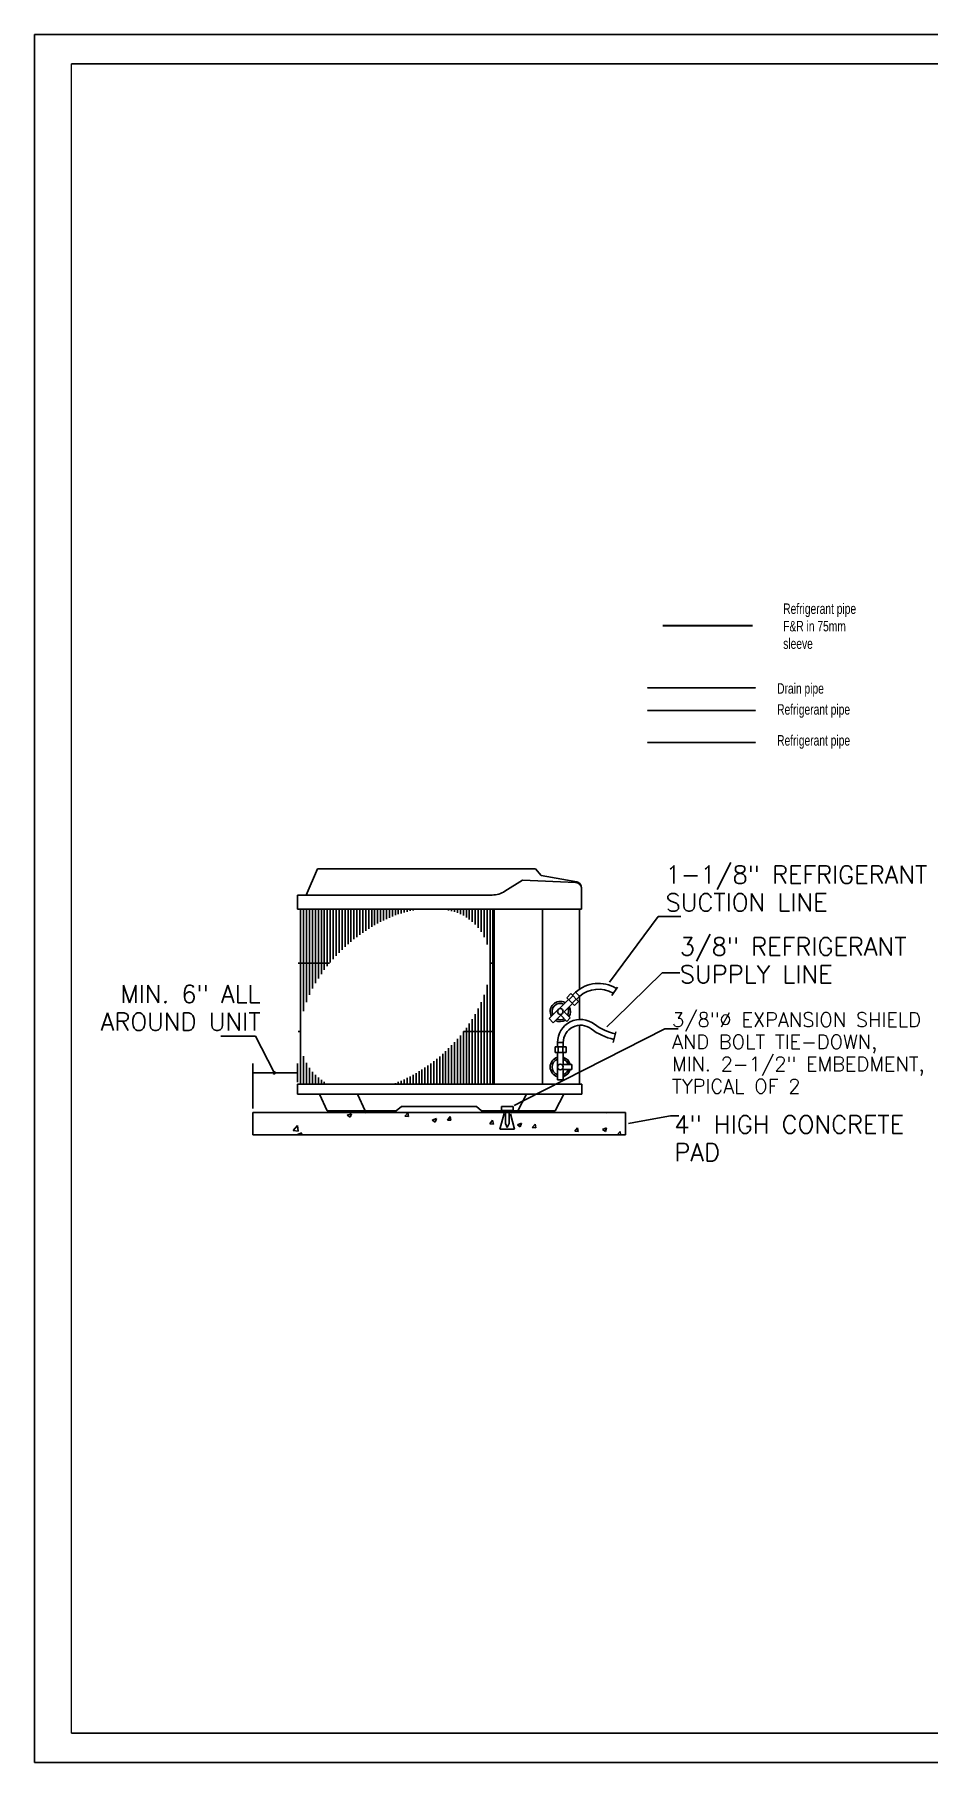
# Model space of a CAD drawing. Header units: inches. Extents: x 23 to 2032867, y 13 to 664695.
# Drawn here: x 1194972 to 1208687, y 494886 to 521411 of the extents above; entities that cross this region are included whole.
import ezdxf
from ezdxf.enums import TextEntityAlignment as Align

# ---------------------------------------------------------------- set-up
doc = ezdxf.new("R2010")
doc.units = ezdxf.units.IN
doc.header["$MEASUREMENT"] = 0
doc.linetypes.add('HIDDEN', pattern=[0.375, 0.25, -0.125])
doc.layers.add('AC2', color=1, linetype='Continuous', lineweight=30)
for name, color, linetype in [('duct', 4, 'HIDDEN'), ('M-DETL', 4, 'Continuous'), ('M-DETL-TEXT', 7, 'Continuous'), ('plotyr1', 13, 'Continuous')]:
    doc.layers.add(name, color=color, linetype=linetype)
doc.layers.add('plan 1', color=8, linetype='Continuous', lineweight=5, plot=False)
doc.styles.add('TEXT', font='simplex.shx', dxfattribs={"height": 0.09375})
doc.styles.add('VERDANA', font='arial.ttf', dxfattribs={"width": 0.7, "height": 150})

msp = doc.modelspace()

# ---------------------------------------------------------------- linework, layer by layer
at = {"color": 0, "linetype": 'Continuous'}
for p, q in [((1199054.843, 506173.036), (1199054.843, 507986.81)), ((1199100.246, 506419.759), (1199100.246, 507986.81)), ((1199145.648, 506559.668), (1199145.648, 507986.81)), ((1199191.051, 506670.902), (1199191.051, 507986.81)), ((1199236.453, 506765.01), (1199236.453, 507986.81)), ((1199281.856, 506847.283), (1199281.856, 507986.81)), ((1199327.258, 506920.696), (1199327.258, 507986.81)), ((1199372.661, 506988.219), (1199372.661, 507986.81)), ((1199418.063, 507051.382), (1199418.063, 507986.81)), ((1199463.466, 507110.71), (1199463.466, 507986.81)), ((1199508.868, 507166.622), (1199508.868, 507986.81)), ((1199554.271, 507219.458), (1199554.271, 507986.81)), ((1199599.673, 507269.498), (1199599.673, 507986.81)), ((1199645.076, 507316.979), (1199645.076, 507986.81)), ((1199690.478, 507362.099), (1199690.478, 507986.81)), ((1199735.881, 507405.03), (1199735.881, 507986.81)), ((1199781.283, 507445.919), (1199781.283, 507986.81)), ((1199826.686, 507484.894), (1199826.686, 507986.81)), ((1199872.088, 507522.069), (1199872.088, 507986.81)), ((1199917.491, 507557.542), (1199917.491, 507986.81)), ((1199962.893, 507591.401), (1199962.893, 507986.81)), ((1200008.296, 507623.726), (1200008.296, 507986.81)), ((1200053.698, 507654.585), (1200053.698, 507986.81)), ((1200099.101, 507684.043), (1200099.101, 507986.81)), ((1200144.503, 507712.156), (1200144.503, 507986.81)), ((1200189.906, 507738.976), (1200189.906, 507986.81)), ((1200235.308, 507764.549), (1200235.308, 507986.81)), ((1200280.711, 507788.918), (1200280.711, 507986.81)), ((1200326.113, 507812.114), (1200326.113, 507986.81)), ((1200371.516, 507833.883), (1200371.516, 507986.81)), ((1200416.918, 507854.131), (1200416.918, 507986.81)), ((1200462.321, 507872.912), (1200462.321, 507986.81)), ((1200507.723, 507890.275), (1200507.723, 507986.81)), ((1200553.126, 507906.262), (1200553.126, 507986.81)), ((1200598.528, 507920.913), (1200598.528, 507986.81)), ((1200643.931, 507934.259), (1200643.931, 507986.81)), ((1200689.333, 507946.332), (1200689.333, 507986.81)), ((1200734.736, 507957.158), (1200734.736, 507986.81)), ((1200780.138, 507966.758), (1200780.138, 507986.81)), ((1200825.541, 507975.153), (1200825.541, 507986.81)), ((1200870.943, 507982.351), (1200870.943, 507986.81)), ((1201234.163, 507982.377), (1201234.163, 507986.81)), ((1201279.566, 507975.025), (1201279.566, 507986.81)), ((1201324.968, 507965.979), (1201324.968, 507986.81)), ((1201370.371, 507955.203), (1201370.371, 507986.81)), ((1201415.773, 507942.595), (1201415.773, 507986.81)), ((1201461.176, 507927.152), (1201461.176, 507986.81)), ((1201506.578, 507908.346), (1201506.578, 507986.81)), ((1201551.981, 507885.889), (1201551.981, 507986.81)), ((1201597.383, 507859.393), (1201597.383, 507986.81)), ((1201642.786, 507828.325), (1201642.786, 507986.81)), ((1201688.188, 507791.932), (1201688.188, 507986.81)), ((1201733.591, 507749.105), (1201733.591, 507986.81)), ((1201778.993, 507698.093), (1201778.993, 507986.81)), ((1201824.396, 507635.851), (1201824.396, 507986.81)), ((1201869.798, 507556.084), (1201869.798, 507986.81)), ((1201915.201, 507440.001), (1201915.201, 507986.81)), ((1201960.603, 505300.416), (1201960.603, 507986.81)), ((1202006.006, 505300.416), (1202006.006, 507986.81)), ((1201869.798, 505300.416), (1201869.798, 506672.126)), ((1201915.201, 505300.416), (1201915.201, 506822.573)), ((1201733.591, 505300.416), (1201733.591, 506373.017)), ((1201778.993, 505300.416), (1201778.993, 506457.817)), ((1201824.396, 505300.416), (1201824.396, 506555.44)), ((1201551.981, 505300.416), (1201551.981, 506104.625)), ((1201597.383, 505300.416), (1201597.383, 506164.838)), ((1201642.786, 505300.416), (1201642.786, 506229.001)), ((1201688.188, 505300.416), (1201688.188, 506297.68)), ((1199054.843, 505300.416), (1199054.843, 505958.213)), ((1201324.968, 505300.416), (1201324.968, 505849.928)), ((1201370.371, 505300.416), (1201370.371, 505895.601)), ((1201415.773, 505300.416), (1201415.773, 505943.68)), ((1201461.176, 505300.416), (1201461.176, 505994.372)), ((1201506.578, 505300.416), (1201506.578, 506047.922)), ((1199100.246, 505300.416), (1199100.246, 505727.509)), ((1199145.648, 505300.416), (1199145.648, 505623.802)), ((1200961.748, 505300.416), (1200961.748, 505554.075)), ((1201007.151, 505300.416), (1201007.151, 505585.282)), ((1201052.553, 505300.416), (1201052.553, 505617.971)), ((1201097.956, 505300.416), (1201097.956, 505652.212)), ((1201143.358, 505300.416), (1201143.358, 505688.087)), ((1201188.761, 505300.416), (1201188.761, 505725.687)), ((1201234.163, 505300.416), (1201234.163, 505765.114)), ((1201279.566, 505300.416), (1201279.566, 505806.483)), ((1199191.051, 505300.416), (1199191.051, 505549.19)), ((1199236.453, 505300.416), (1199236.453, 505490.055)), ((1199281.856, 505300.416), (1199281.856, 505441.232)), ((1199327.258, 505300.416), (1199327.258, 505400.086)), ((1199372.661, 505300.416), (1199372.661, 505365.064)), ((1199418.063, 505300.416), (1199418.063, 505335.158)), ((1199463.466, 505300.416), (1199463.466, 505309.68)), ((1200507.723, 505300.416), (1200507.723, 505315.131)), ((1200553.126, 505300.416), (1200553.126, 505332.832)), ((1200598.528, 505300.416), (1200598.528, 505351.962)), ((1200643.931, 505300.416), (1200643.931, 505372.572)), ((1200689.333, 505300.416), (1200689.333, 505394.717)), ((1200734.736, 505300.416), (1200734.736, 505418.198)), ((1200780.138, 505300.416), (1200780.138, 505442.854)), ((1200825.541, 505300.416), (1200825.541, 505468.724)), ((1200870.943, 505300.416), (1200870.943, 505495.851)), ((1200916.346, 505300.416), (1200916.346, 505524.284)), ((1198508.909, 504863.661), (1198510.336, 504862.699)), ((1198510.338, 504862.696), (1198510.662, 504863.661)), ((1199770.153, 504820.442), (1199833.733, 504844.848)), ((1199770.153, 504820.442), (1199815.322, 504789.975)), ((1199815.324, 504789.972), (1199833.736, 504844.844)), ((1200003.143, 504862.201), (1200004.368, 504863.661)), ((1200003.143, 504862.201), (1200057.418, 504857.452)), ((1200057.421, 504857.449), (1200056.275, 504863.661)), ((1200654.451, 504805.219), (1200698.227, 504857.389)), ((1200654.451, 504805.219), (1200708.726, 504800.47)), ((1200708.729, 504800.466), (1200698.229, 504857.385)), ((1201075.138, 504747.718), (1201138.719, 504772.124)), ((1201120.309, 504717.247), (1201138.721, 504772.12)), ((1201305.759, 504748.237), (1201349.535, 504800.407)), ((1201360.037, 504743.483), (1201349.537, 504800.402)), ((1203711.819, 504863.661), (1203743.823, 504858.698)), ((1203743.825, 504858.692), (1203743.247, 504863.661)), ((1198937.911, 504587.873), (1199008.638, 504661.585)), ((1198937.911, 504587.873), (1199018.67, 504575.348)), ((1199007.189, 504527.567), (1199070.769, 504551.973)), ((1199007.189, 504527.567), (1199020.063, 504518.884)), ((1199018.672, 504575.345), (1199008.64, 504661.582)), ((1199059.669, 504518.884), (1199070.771, 504551.971)), ((1201075.138, 504747.718), (1201120.307, 504717.251)), ((1201305.759, 504748.237), (1201360.034, 504743.488)), ((1201957.067, 504691.254), (1202000.843, 504743.425)), ((1201957.067, 504691.254), (1202011.343, 504686.506)), ((1202011.345, 504686.501), (1202000.845, 504743.42)), ((1202380.124, 504674.994), (1202443.704, 504699.4)), ((1202380.124, 504674.994), (1202425.292, 504644.528)), ((1202425.294, 504644.522), (1202443.706, 504699.395)), ((1202608.375, 504634.272), (1202652.151, 504686.443)), ((1202608.375, 504634.272), (1202662.651, 504629.524)), ((1202662.653, 504629.518), (1202652.153, 504686.437)), ((1203259.683, 504577.29), (1203303.459, 504629.461)), ((1203259.683, 504577.29), (1203313.959, 504572.542)), ((1203313.961, 504572.536), (1203303.461, 504629.455)), ((1203685.109, 504602.271), (1203748.69, 504626.677)), ((1203685.109, 504602.271), (1203730.278, 504571.804)), ((1203730.28, 504571.798), (1203748.692, 504626.67)), ((1203910.991, 504520.308), (1203954.767, 504572.479)), ((1203910.991, 504520.308), (1203927.276, 504518.884)), ((1203964.655, 504518.884), (1203954.769, 504572.472))]:
    msp.add_line(p, q, dxfattribs=at)
at = {"layer": 'AC2'}
msp.add_line((1204611.071, 512338.01), (1205985.777, 512338.01), dxfattribs=at)
at = {"layer": 'duct', "color": 3, "ltscale": 10}
msp.add_line((1204371.586, 511381.335), (1206039.004, 511381.335), dxfattribs=at)
at = {"layer": 'duct', "color": 5, "ltscale": 10}
msp.add_line((1204371.586, 511033.123), (1206039.004, 511033.123), dxfattribs=at)
at = {"layer": 'duct', "color": 1, "ltscale": 10}
msp.add_line((1204371.586, 510545.626), (1206039.004, 510545.626), dxfattribs=at)
at = {"layer": 'M-DETL'}
for p, q in [((1199310.771, 508604.537), (1199138.285, 508202.296)), ((1202659.88, 508604.537), (1199310.771, 508604.537)), ((1202746.123, 508503.977), (1202659.88, 508604.537)), ((1203289.994, 508402.848), (1202746.123, 508503.977)), ((1202188.787, 508259.536), (1202458.646, 508432.148)), ((1202458.646, 508432.148), (1203277.71, 508393.167)), ((1203364.199, 508313.574), (1203364.199, 507986.81)), ((1199008.92, 507986.81), (1199008.92, 508202.296)), ((1199008.92, 508202.296), (1201993.071, 508202.296)), ((1199052.042, 507986.81), (1199008.92, 507986.81)), ((1199052.042, 505300.416), (1199052.042, 507986.81)), ((1199052.042, 507986.81), (1203335.451, 507986.81)), ((1202025.85, 507986.81), (1202025.85, 505298.081)), ((1202767.461, 507986.81), (1202767.461, 505300.416)), ((1203364.199, 507986.81), (1203335.451, 507986.81)), ((1203335.451, 507986.81), (1203335.451, 506757.84)), ((1199016.241, 507153.441), (1199497.927, 507153.441)), ((1201954.044, 507153.441), (1202025.85, 507153.441)), ((1203137.702, 506626.325), (1203199.971, 506688.595)), ((1203257.119, 506506.908), (1203137.702, 506626.325)), ((1203169.843, 506594.184), (1203232.112, 506656.454)), ((1203199.971, 506688.595), (1203319.389, 506569.177)), ((1203225.932, 506662.634), (1203272.634, 506709.336)), ((1203272.634, 506709.336), (1203334.938, 506647.032)), ((1203334.938, 506647.032), (1203288.236, 506600.33)), ((1203335.451, 506647.374), (1203335.451, 506290.916)), ((1203915.613, 506785.93), (1203830.365, 506660.97)), ((1202867.882, 506304.584), (1203163.662, 506600.365)), ((1203044.347, 506356.44), (1202930.186, 506242.28)), ((1203137.804, 506262.983), (1203044.347, 506356.44)), ((1203225.967, 506538.06), (1203096.238, 506408.332)), ((1203096.238, 506408.332), (1203189.695, 506314.875)), ((1203283.1, 506605.465), (1203220.831, 506543.196)), ((1203319.389, 506569.177), (1203257.119, 506506.908)), ((1199016.241, 506105.587), (1199050.946, 506105.587)), ((1201552.728, 506105.587), (1202025.85, 506105.587)), ((1202930.186, 506242.28), (1202867.882, 506304.584)), ((1203189.695, 506314.875), (1203137.804, 506262.983)), ((1203335.451, 506202.709), (1203335.451, 505300.416)), ((1203892.881, 506104.332), (1203847.415, 505939.612)), ((1202958.371, 505782.424), (1202958.371, 505870.487)), ((1202958.371, 505870.487), (1203127.253, 505870.487)), ((1202995.084, 505870.487), (1202995.084, 505936.533)), ((1202995.084, 505936.533), (1203083.197, 505936.533)), ((1203003.825, 505782.424), (1203003.825, 505870.487)), ((1203075.933, 505870.487), (1203075.933, 505782.424)), ((1203083.197, 505936.533), (1203083.197, 505870.487)), ((1203127.253, 505870.487), (1203127.253, 505782.424)), ((1203127.253, 505782.424), (1202958.371, 505782.424)), ((1202995.084, 505364.127), (1202995.084, 505782.424)), ((1203083.197, 505782.424), (1203083.197, 505598.961)), ((1203083.197, 505598.961), (1203215.365, 505598.961)), ((1203215.365, 505598.961), (1203215.365, 505525.575)), ((1199008.008, 505143.971), (1199008.008, 505298.081)), ((1199008.008, 505298.081), (1203369.561, 505298.081)), ((1203335.451, 505300.416), (1199052.042, 505300.416)), ((1203083.197, 505364.127), (1202995.084, 505364.127)), ((1203083.197, 505525.575), (1203083.197, 505364.127)), ((1203215.365, 505525.575), (1203083.197, 505525.575)), ((1203369.561, 505298.081), (1203369.561, 505143.971)), ((1203369.561, 505143.971), (1199008.008, 505143.971)), ((1199345.771, 505143.971), (1199463.254, 504887.122)), ((1199925.843, 505143.971), (1200043.326, 504887.122)), ((1202385.642, 504887.122), (1202517.81, 505143.971)), ((1202958.371, 504887.122), (1203090.539, 505143.971)), ((1198318.975, 504518.884), (1198318.975, 504863.661)), ((1198318.975, 504863.661), (1204039.77, 504863.661)), ((1199463.254, 504887.122), (1200520.601, 504887.122)), ((1200520.601, 504887.122), (1200601.37, 504953.169)), ((1200601.37, 504953.169), (1201754.171, 504953.169)), ((1201754.171, 504953.169), (1201827.598, 504887.122)), ((1201827.598, 504887.122), (1202958.371, 504887.122)), ((1202179.282, 504846.431), (1202111.544, 504607.063)), ((1202135.736, 504894.788), (1202135.736, 504957.653)), ((1202135.736, 504957.653), (1202314.759, 504957.653)), ((1202314.759, 504894.788), (1202135.736, 504894.788)), ((1202196.217, 504694.106), (1202196.217, 504894.788)), ((1202254.278, 504694.106), (1202254.278, 504894.788)), ((1202334.112, 504607.063), (1202276.051, 504844.013)), ((1202314.759, 504957.653), (1202314.759, 504894.788)), ((1204039.77, 504863.661), (1204039.77, 504518.884)), ((1204039.77, 504518.884), (1198318.975, 504518.884)), ((1202111.544, 504607.063), (1202334.112, 504607.063)), ((1202225.247, 504631.242), (1202196.217, 504694.106)), ((1202225.247, 504631.242), (1202254.278, 504694.106))]:
    msp.add_line(p, q, dxfattribs=at)
for centre in [(1203039.14, 506413.538), (1203039.14, 505562.268)]:
    msp.add_circle(centre, 44.018, dxfattribs=at)
for centre, radius, start, end in [((1201993.071, 508565.516), 363.22, 270, 302.604561), ((1203273.394, 508302.465), 90.805, 0, 87.2752251), ((1203273.394, 508313.574), 90.805, 0, 79.4666301), ((1203623.637, 506318.945), 525.052, 59.1694194, 131.6804429), ((1203623.637, 506318.945), 436.94, 59.1694194, 131.6804429), ((1203039.14, 506413.538), 155.579, 61.449786, 208.550214), ((1203039.14, 506413.538), 126.752, 65.3391605, 204.6608395), ((1203039.14, 506413.538), 126.752, 331.827051, 24.6608395), ((1203039.14, 506413.538), 155.579, 328.6414947, 28.550214), ((1203039.14, 506413.538), 155.579, 241.449786, 301.3585053), ((1203039.14, 506413.538), 126.752, 245.3391605, 298.172949), ((1203349.756, 505936.533), 354.672, 52.7704946, 180), ((1203349.756, 505936.533), 266.559, 52.7704946, 180), ((1204069.324, 506883.517), 922.792, 232.7704946, 256.8993373), ((1204069.324, 506883.517), 834.679, 232.7704946, 256.8993373), ((1203039.14, 505562.268), 155.579, 106.4497859, 253.5502141), ((1203039.14, 505562.268), 126.752, 110.3391606, 249.6608394), ((1203039.14, 505562.268), 155.579, 13.6414947, 73.5502141), ((1203039.14, 505562.268), 126.752, 16.8270511, 69.6608394), ((1203039.14, 505562.268), 126.752, 290.3391606, 343.1729489), ((1203039.14, 505562.268), 155.579, 286.4497859, 346.3585053)]:
    msp.add_arc(centre, radius, start, end, dxfattribs=at)
at = {"layer": 'M-DETL-TEXT'}
for p, q in [((1203896.981, 507002.929), (1204542.855, 507871.884)), ((1204542.855, 507871.884), (1204887.827, 507871.884)), ((1203795.414, 506866.282), (1203896.981, 507002.929)), ((1203873.743, 506296.05), (1204600.35, 507009.939)), ((1204600.35, 507009.939), (1204873.454, 507009.939)), ((1202481.014, 505047.24), (1204643.472, 506147.995)), ((1203752.293, 506176.726), (1203873.743, 506296.05)), ((1204643.472, 506147.995), (1204844.706, 506147.995)), ((1198362.097, 506033.069), (1197830.264, 506033.069)), ((1198641.566, 505489.105), (1198362.097, 506033.069)), ((1198318.975, 504926.906), (1198318.975, 505616.462)), ((1199008.92, 505329.147), (1199008.92, 505616.462)), ((1198824.287, 505472.805), (1198318.975, 505472.805)), ((1198318.975, 505472.805), (1198489.235, 505472.805)), ((1198489.235, 505472.805), (1198548.957, 505472.805)), ((1198994.547, 505472.805), (1198824.287, 505472.805)), ((1202329.281, 504970.003), (1202481.014, 505047.24)), ((1204250.525, 504726.839), (1204729.715, 504811.98)), ((1204729.715, 504811.98), (1204859.08, 504811.98)), ((1204082.891, 504697.054), (1204250.525, 504726.839))]:
    msp.add_line(p, q, dxfattribs=at)
msp.add_arc((1198649.574, 505472.805), 18.161, 117.1628147, 116.1628147, dxfattribs=at)
at = {"layer": 'plan 1', "color": 7, "linetype": 'Continuous', "ltscale": 375.000004}
msp.add_line((1195540.613, 495336.471), (1195540.613, 520960.776), dxfattribs=at)
at = {"layer": 'plotyr1', "color": 7, "linetype": 'Continuous', "ltscale": 375.000004}
for p, q in [((1194972.116, 494886.47), (1194972.116, 521410.775)), ((1194972.116, 521410.775), (1232584.266, 521410.775)), ((1195540.613, 520960.776), (1232134.266, 520960.776)), ((1195540.613, 495336.471), (1232134.266, 495336.471)), ((1194972.116, 494886.47), (1232584.266, 494886.47))]:
    msp.add_line(p, q, dxfattribs=at)

# ---------------------------------------------------------------- texts
at = {"color": 0, "char_height": 160.875, "attachment_point": 1, "style": 'VERDANA'}
for s, insert, width in [('{\\fArial TUR|b0|i0|c162|p34;Refrigerant pipe} F&R in 75mm sleeve', (1206458.925, 512677.955), 1296.19515), ('\\pt0;Drain pipe', (1206366.287, 511453.799), 1079.84093), ('Refrigerant pipe', (1206366.287, 511131.723), 1296.19515), ('Refrigerant pipe', (1206366.287, 510656.469), 1296.19515)]:
    msp.add_mtext(s, dxfattribs=dict(at, insert=insert, width=width))
at = {"layer": 'M-DETL-TEXT', "style": 'TEXT'}
for s, height, p in [('1-1/8" REFRIGERANT', 272.415, (1204653.771, 508378.312)), ('SUCTION LINE', 272.415, (1204653.771, 507952.664)), ('3/8" REFRIGERANT', 272.415, (1204871.397, 507275.356)), ('SUPPLY LINE', 272.415, (1204871.397, 506849.707)), ('3/8"%%c EXPANSION SHIELD', 217.932, (1204752.748, 506179.291)), ('AND BOLT TIE-DOWN,', 217.932, (1204752.748, 505838.773)), ('MIN. 2-1/2" EMBEDMENT,', 217.932, (1204752.748, 505498.254)), ('TYPICAL OF 2', 217.932, (1204752.748, 505157.735)), ('4" HIGH CONCRETE', 272.415, (1204788.513, 504542.942)), ('PAD', 272.415, (1204788.513, 504117.293))]:
    msp.add_text(s, height=height, dxfattribs=at).set_placement(p)
for s, p in [('MIN. 6" ALL', (1198438.897, 506546.604)), ('AROUND UNIT', (1198438.897, 506120.956))]:
    msp.add_text(s, height=272.415, dxfattribs=at).set_placement(p, align=Align.RIGHT)

doc.saveas('drawing.dxf')
